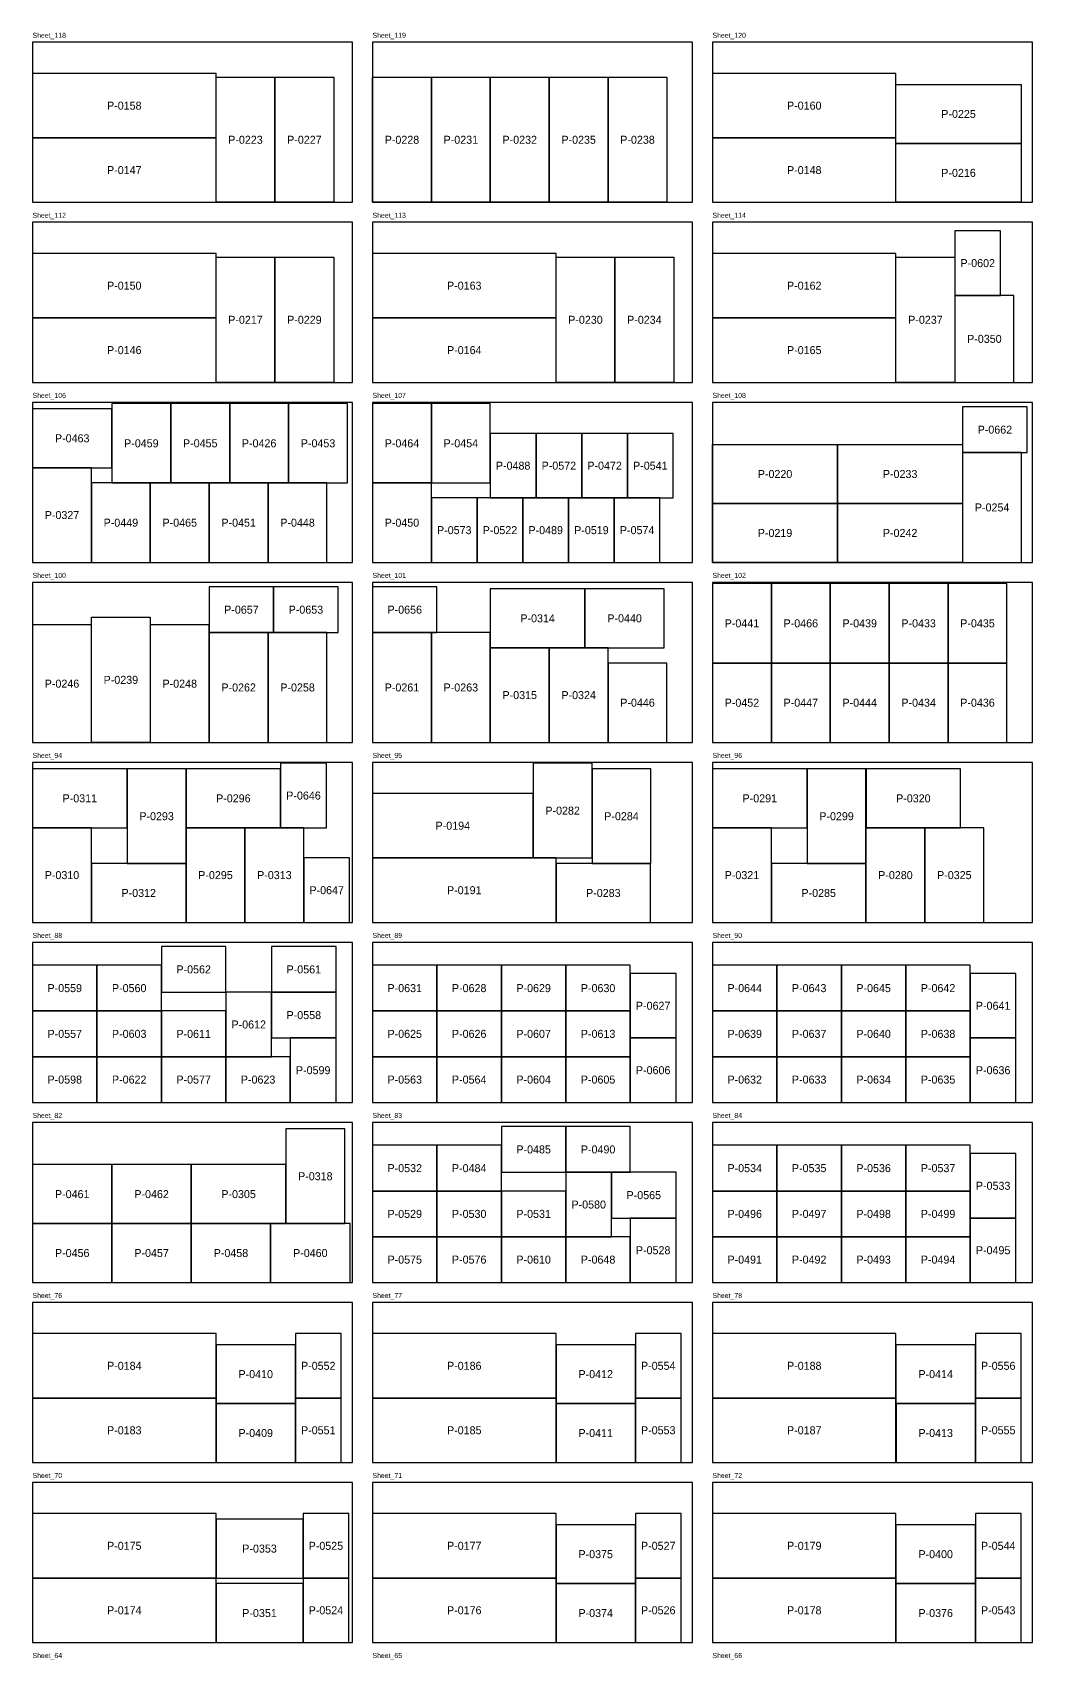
# Model space of a CAD drawing. Header units: millimetres. Extents: x 0 to 20200, y 0 to 37698.
# Drawn here: x 10200 to 20200, y 19631 to 35898 of the extents above; entities that cross this region are included whole.
import ezdxf
from ezdxf.enums import TextEntityAlignment as Align

# ---------------------------------------------------------------- set-up
doc = ezdxf.new("R2010")
doc.units = ezdxf.units.MM
doc.layers.add('NESTED_RESULT', color=7, linetype='Continuous')

msp = doc.modelspace()

# ---------------------------------------------------------------- linework, layer by layer
at = {"layer": 'NESTED_RESULT', "color": 1}
for points in [[(10200, 34200), (13400, 34200), (13400, 35800), (10200, 35800), (10200, 34200)], [(13600, 34200), (16800, 34200), (16800, 35800), (13600, 35800), (13600, 34200)], [(17000, 34200), (20200, 34200), (20200, 35800), (17000, 35800), (17000, 34200)], [(10200, 32400), (13400, 32400), (13400, 34000), (10200, 34000), (10200, 32400)], [(13600, 32400), (16800, 32400), (16800, 34000), (13600, 34000), (13600, 32400)], [(17000, 32400), (20200, 32400), (20200, 34000), (17000, 34000), (17000, 32400)], [(10200, 30600), (13400, 30600), (13400, 32200), (10200, 32200), (10200, 30600)], [(13600, 30600), (16800, 30600), (16800, 32200), (13600, 32200), (13600, 30600)], [(17000, 30600), (20200, 30600), (20200, 32200), (17000, 32200), (17000, 30600)], [(10200, 28800), (13400, 28800), (13400, 30400), (10200, 30400), (10200, 28800)], [(13600, 28800), (16800, 28800), (16800, 30400), (13600, 30400), (13600, 28800)], [(17000, 28800), (20200, 28800), (20200, 30400), (17000, 30400), (17000, 28800)], [(10200, 27000), (13400, 27000), (13400, 28600), (10200, 28600), (10200, 27000)], [(13600, 27000), (16800, 27000), (16800, 28600), (13600, 28600), (13600, 27000)], [(17000, 27000), (20200, 27000), (20200, 28600), (17000, 28600), (17000, 27000)], [(10200, 25200), (13400, 25200), (13400, 26800), (10200, 26800), (10200, 25200)], [(13600, 25200), (16800, 25200), (16800, 26800), (13600, 26800), (13600, 25200)], [(17000, 25200), (20200, 25200), (20200, 26800), (17000, 26800), (17000, 25200)], [(10200, 23400), (13400, 23400), (13400, 25000), (10200, 25000), (10200, 23400)], [(13600, 23400), (16800, 23400), (16800, 25000), (13600, 25000), (13600, 23400)], [(17000, 23400), (20200, 23400), (20200, 25000), (17000, 25000), (17000, 23400)], [(10200, 21600), (13400, 21600), (13400, 23200), (10200, 23200), (10200, 21600)], [(13600, 21600), (16800, 21600), (16800, 23200), (13600, 23200), (13600, 21600)], [(17000, 21600), (20200, 21600), (20200, 23200), (17000, 23200), (17000, 21600)], [(10200, 19800), (13400, 19800), (13400, 21400), (10200, 21400), (10200, 19800)], [(13600, 19800), (16800, 19800), (16800, 21400), (13600, 21400), (13600, 19800)], [(17000, 19800), (20200, 19800), (20200, 21400), (17000, 21400), (17000, 19800)]]:
    msp.add_lwpolyline(points, dxfattribs=at)
at = {"layer": 'NESTED_RESULT'}
for points in [[(10200, 34844.525), (12035.15, 34844.525), (12035.15, 35489.05), (10200, 35489.05), (10200, 34844.525)], [(17000, 34844.525), (18835.15, 34844.525), (18835.15, 35489.05), (17000, 35489.05), (17000, 34844.525)], [(12035.15, 34200), (12035.15, 35450.95), (12624.1125, 35450.95), (12624.1125, 34200), (12035.15, 34200)], [(12624.1125, 34200), (12624.1125, 35450.95), (13213.075, 35450.95), (13213.075, 34200), (12624.1125, 34200)], [(13600, 34200), (13600, 35450.95), (14188.9625, 35450.95), (14188.9625, 34200), (13600, 34200)], [(14188.9625, 34200), (14188.9625, 35450.95), (14777.925, 35450.95), (14777.925, 34200), (14188.9625, 34200)], [(14777.925, 34200), (14777.925, 35450.95), (15366.8875, 35450.95), (15366.8875, 34200), (14777.925, 34200)], [(15366.8875, 34200), (15366.8875, 35450.95), (15955.85, 35450.95), (15955.85, 34200), (15366.8875, 34200)], [(15955.85, 34200), (15955.85, 35450.95), (16544.8125, 35450.95), (16544.8125, 34200), (15955.85, 34200)], [(18835.15, 35377.925), (20086.1, 35377.925), (20086.1, 34788.9625), (18835.15, 34788.9625), (18835.15, 35377.925)], [(10200, 34200), (12035.15, 34200), (12035.15, 34844.525), (10200, 34844.525), (10200, 34200)], [(17000, 34200), (18835.15, 34200), (18835.15, 34844.525), (17000, 34844.525), (17000, 34200)], [(18835.15, 34788.9625), (20086.1, 34788.9625), (20086.1, 34200), (18835.15, 34200), (18835.15, 34788.9625)], [(19424.1125, 33269.95), (19881.3125, 33269.95), (19881.3125, 33914.475), (19424.1125, 33914.475), (19424.1125, 33269.95)], [(10200, 33044.525), (12035.15, 33044.525), (12035.15, 33689.05), (10200, 33689.05), (10200, 33044.525)], [(15435.15, 33689.05), (13600, 33689.05), (13600, 33044.525), (15435.15, 33044.525), (15435.15, 33689.05)], [(17000, 33044.525), (18835.15, 33044.525), (18835.15, 33689.05), (17000, 33689.05), (17000, 33044.525)], [(12035.15, 32400), (12035.15, 33650.95), (12624.1125, 33650.95), (12624.1125, 32400), (12035.15, 32400)], [(12624.1125, 32400), (12624.1125, 33650.95), (13213.075, 33650.95), (13213.075, 32400), (12624.1125, 32400)], [(15435.15, 32400), (15435.15, 33650.95), (16024.1125, 33650.95), (16024.1125, 32400), (15435.15, 32400)], [(16024.1125, 32400), (16024.1125, 33650.95), (16613.075, 33650.95), (16613.075, 32400), (16024.1125, 32400)], [(18835.15, 32400), (18835.15, 33650.95), (19424.1125, 33650.95), (19424.1125, 32400), (18835.15, 32400)], [(20013.5, 32400), (20013.5, 33269.95), (19424.5375, 33269.95), (19424.5375, 32400), (20013.5, 32400)], [(10200, 32400), (12035.15, 32400), (12035.15, 33044.525), (10200, 33044.525), (10200, 32400)], [(13600, 32400), (15435.15, 32400), (15435.15, 33044.525), (13600, 33044.525), (13600, 32400)], [(17000, 32400), (18835.15, 32400), (18835.15, 33044.525), (17000, 33044.525), (17000, 32400)], [(10200, 31546.15), (10993.75, 31546.15), (10993.75, 32135.1125), (10200, 32135.1125), (10200, 31546.15)], [(11582.7125, 31393.75), (11582.7125, 32187.5), (10993.75, 32187.5), (10993.75, 31393.75), (11582.7125, 31393.75)], [(12171.675, 31393.75), (12171.675, 32187.5), (11582.7125, 32187.5), (11582.7125, 31393.75), (12171.675, 31393.75)], [(12760.6375, 31393.75), (12760.6375, 32187.5), (12171.675, 32187.5), (12171.675, 31393.75), (12760.6375, 31393.75)], [(13349.6, 31393.75), (13349.6, 32187.5), (12760.6375, 32187.5), (12760.6375, 31393.75), (13349.6, 31393.75)], [(14188.9625, 31393.75), (14188.9625, 32187.5), (13600, 32187.5), (13600, 31393.75), (14188.9625, 31393.75)], [(14777.925, 31393.75), (14777.925, 32187.5), (14188.9625, 32187.5), (14188.9625, 31393.75), (14777.925, 31393.75)], [(20146.425, 31698.55), (20146.425, 32155.75), (19501.9, 32155.75), (19501.9, 31698.55), (20146.425, 31698.55)], [(15235.125, 31889.05), (14777.925, 31889.05), (14777.925, 31244.525), (15235.125, 31244.525), (15235.125, 31889.05)], [(15235.125, 31244.525), (15692.325, 31244.525), (15692.325, 31889.05), (15235.125, 31889.05), (15235.125, 31244.525)], [(15692.325, 31244.525), (16149.525, 31244.525), (16149.525, 31889.05), (15692.325, 31889.05), (15692.325, 31244.525)], [(16149.525, 31244.525), (16606.725, 31244.525), (16606.725, 31889.05), (16149.525, 31889.05), (16149.525, 31244.525)], [(17000, 31777.925), (18250.95, 31777.925), (18250.95, 31188.9625), (17000, 31188.9625), (17000, 31777.925)], [(18250.95, 31777.925), (19501.9, 31777.925), (19501.9, 31188.9625), (18250.95, 31188.9625), (18250.95, 31777.925)], [(20090.8625, 30600), (20090.8625, 31698.55), (19501.9, 31698.55), (19501.9, 30600), (20090.8625, 30600)], [(10788.9625, 30600), (10788.9625, 31546.15), (10200, 31546.15), (10200, 30600), (10788.9625, 30600)], [(11377.925, 30600), (11377.925, 31393.75), (10788.9625, 31393.75), (10788.9625, 30600), (11377.925, 30600)], [(11966.8875, 30600), (11966.8875, 31393.75), (11377.925, 31393.75), (11377.925, 30600), (11966.8875, 30600)], [(12555.85, 30600), (12555.85, 31393.75), (11966.8875, 31393.75), (11966.8875, 30600), (12555.85, 30600)], [(13144.8125, 30600), (13144.8125, 31393.75), (12555.85, 31393.75), (12555.85, 30600), (13144.8125, 30600)], [(14188.9625, 30600), (14188.9625, 31393.75), (13600, 31393.75), (13600, 30600), (14188.9625, 30600)], [(14188.9625, 30600), (14646.1625, 30600), (14646.1625, 31244.525), (14188.9625, 31244.525), (14188.9625, 30600)], [(14646.1625, 30600), (15103.3625, 30600), (15103.3625, 31244.525), (14646.1625, 31244.525), (14646.1625, 30600)], [(15103.3625, 30600), (15560.5625, 30600), (15560.5625, 31244.525), (15103.3625, 31244.525), (15103.3625, 30600)], [(15560.5625, 30600), (16017.7625, 30600), (16017.7625, 31244.525), (15560.5625, 31244.525), (15560.5625, 30600)], [(16017.7625, 30600), (16474.9625, 30600), (16474.9625, 31244.525), (16017.7625, 31244.525), (16017.7625, 30600)], [(17000, 31188.9625), (18250.95, 31188.9625), (18250.95, 30600), (17000, 30600), (17000, 31188.9625)], [(18250.95, 31188.9625), (19501.9, 31188.9625), (19501.9, 30600), (18250.95, 30600), (18250.95, 31188.9625)], [(12611.4125, 29898.55), (12611.4125, 30355.75), (11966.8875, 30355.75), (11966.8875, 29898.55), (12611.4125, 29898.55)], [(13255.9375, 29898.55), (13255.9375, 30355.75), (12611.4125, 30355.75), (12611.4125, 29898.55), (13255.9375, 29898.55)], [(14244.525, 29898.55), (14244.525, 30355.75), (13600, 30355.75), (13600, 29898.55), (14244.525, 29898.55)], [(14777.925, 29746.15), (15724.075, 29746.15), (15724.075, 30335.1125), (14777.925, 30335.1125), (14777.925, 29746.15)], [(15724.075, 29746.15), (16517.825, 29746.15), (16517.825, 30335.1125), (15724.075, 30335.1125), (15724.075, 29746.15)], [(17588.9625, 29593.75), (17588.9625, 30387.5), (17000, 30387.5), (17000, 29593.75), (17588.9625, 29593.75)], [(18177.925, 29593.75), (18177.925, 30387.5), (17588.9625, 30387.5), (17588.9625, 29593.75), (18177.925, 29593.75)], [(18766.8875, 29593.75), (18766.8875, 30387.5), (18177.925, 30387.5), (18177.925, 29593.75), (18766.8875, 29593.75)], [(19355.85, 29593.75), (19355.85, 30387.5), (18766.8875, 30387.5), (18766.8875, 29593.75), (19355.85, 29593.75)], [(19944.8125, 29593.75), (19944.8125, 30387.5), (19355.85, 30387.5), (19355.85, 29593.75), (19944.8125, 29593.75)], [(10788.9625, 28800), (10788.9625, 29974.75), (10200, 29974.75), (10200, 28800), (10788.9625, 28800)], [(10788.9625, 28800), (10788.9625, 30050.95), (11377.925, 30050.95), (11377.925, 28800), (10788.9625, 28800)], [(11966.8875, 28800), (11966.8875, 29974.75), (11377.925, 29974.75), (11377.925, 28800), (11966.8875, 28800)], [(12555.85, 28800), (12555.85, 29898.55), (11966.8875, 29898.55), (11966.8875, 28800), (12555.85, 28800)], [(13144.8125, 28800), (13144.8125, 29898.55), (12555.85, 29898.55), (12555.85, 28800), (13144.8125, 28800)], [(14188.9625, 28800), (14188.9625, 29898.55), (13600, 29898.55), (13600, 28800), (14188.9625, 28800)], [(14777.925, 28800), (14777.925, 29898.55), (14188.9625, 29898.55), (14188.9625, 28800), (14777.925, 28800)], [(15366.8875, 28800), (15366.8875, 29746.15), (14777.925, 29746.15), (14777.925, 28800), (15366.8875, 28800)], [(15955.85, 28800), (15955.85, 29746.15), (15366.8875, 29746.15), (15366.8875, 28800), (15955.85, 28800)], [(16544.8125, 28800), (16544.8125, 29593.75), (15955.85, 29593.75), (15955.85, 28800), (16544.8125, 28800)], [(17588.9625, 28800), (17588.9625, 29593.75), (17000, 29593.75), (17000, 28800), (17588.9625, 28800)], [(18177.925, 28800), (18177.925, 29593.75), (17588.9625, 29593.75), (17588.9625, 28800), (18177.925, 28800)], [(18766.8875, 28800), (18766.8875, 29593.75), (18177.925, 29593.75), (18177.925, 28800), (18766.8875, 28800)], [(19355.85, 28800), (19355.85, 29593.75), (18766.8875, 29593.75), (18766.8875, 28800), (19355.85, 28800)], [(19944.8125, 28800), (19944.8125, 29593.75), (19355.85, 29593.75), (19355.85, 28800), (19944.8125, 28800)], [(10200, 27946.15), (11146.15, 27946.15), (11146.15, 28535.1125), (10200, 28535.1125), (10200, 27946.15)], [(11735.1125, 27588.9625), (11735.1125, 28535.1125), (11146.15, 28535.1125), (11146.15, 27588.9625), (11735.1125, 27588.9625)], [(12681.2625, 28535.1125), (11735.1125, 28535.1125), (11735.1125, 27946.15), (12681.2625, 27946.15), (12681.2625, 28535.1125)], [(12681.2625, 27946.15), (13138.4625, 27946.15), (13138.4625, 28590.675), (12681.2625, 28590.675), (12681.2625, 27946.15)], [(15795.5125, 27644.525), (15795.5125, 28590.675), (15206.55, 28590.675), (15206.55, 27644.525), (15795.5125, 27644.525)], [(16384.475, 27588.9625), (16384.475, 28535.1125), (15795.5125, 28535.1125), (15795.5125, 27588.9625), (16384.475, 27588.9625)], [(17000, 27946.15), (17946.15, 27946.15), (17946.15, 28535.1125), (17000, 28535.1125), (17000, 27946.15)], [(18535.1125, 27588.9625), (18535.1125, 28535.1125), (17946.15, 28535.1125), (17946.15, 27588.9625), (18535.1125, 27588.9625)], [(18535.575, 27946.15), (19481.725, 27946.15), (19481.725, 28535.1125), (18535.575, 28535.1125), (18535.575, 27946.15)], [(13600, 27644.525), (15206.55, 27644.525), (15206.55, 28289.05), (13600, 28289.05), (13600, 27644.525)], [(10788.9625, 27000), (10788.9625, 27946.15), (10200, 27946.15), (10200, 27000), (10788.9625, 27000)], [(12324.075, 27000), (12324.075, 27946.15), (11735.1125, 27946.15), (11735.1125, 27000), (12324.075, 27000)], [(12913.0375, 27000), (12913.0375, 27946.15), (12324.075, 27946.15), (12324.075, 27000), (12913.0375, 27000)], [(17588.9625, 27000), (17588.9625, 27946.15), (17000, 27946.15), (17000, 27000), (17588.9625, 27000)], [(19124.075, 27000), (19124.075, 27946.15), (18535.1125, 27946.15), (18535.1125, 27000), (19124.075, 27000)], [(19713.0375, 27000), (19713.0375, 27946.15), (19124.075, 27946.15), (19124.075, 27000), (19713.0375, 27000)], [(10788.9625, 27000), (11735.1125, 27000), (11735.1125, 27588.9625), (10788.9625, 27588.9625), (10788.9625, 27000)], [(12913.0375, 27000), (13370.2375, 27000), (13370.2375, 27644.525), (12913.0375, 27644.525), (12913.0375, 27000)], [(13600, 27000), (15435.15, 27000), (15435.15, 27644.525), (13600, 27644.525), (13600, 27000)], [(15435.15, 27000), (16381.3, 27000), (16381.3, 27588.9625), (15435.15, 27588.9625), (15435.15, 27000)], [(17588.9625, 27000), (18535.1125, 27000), (18535.1125, 27588.9625), (17588.9625, 27588.9625), (17588.9625, 27000)], [(12133.575, 26301.725), (12133.575, 26758.925), (11489.05, 26758.925), (11489.05, 26301.725), (12133.575, 26301.725)], [(13235.3, 26301.725), (13235.3, 26758.925), (12590.775, 26758.925), (12590.775, 26301.725), (13235.3, 26301.725)], [(10844.525, 26114.4), (10844.525, 26571.6), (10200, 26571.6), (10200, 26114.4), (10844.525, 26114.4)], [(11489.05, 26114.4), (11489.05, 26571.6), (10844.525, 26571.6), (10844.525, 26114.4), (11489.05, 26114.4)], [(14244.525, 26114.4), (14244.525, 26571.6), (13600, 26571.6), (13600, 26114.4), (14244.525, 26114.4)], [(14889.05, 26114.4), (14889.05, 26571.6), (14244.525, 26571.6), (14244.525, 26114.4), (14889.05, 26114.4)], [(15533.575, 26114.4), (15533.575, 26571.6), (14889.05, 26571.6), (14889.05, 26114.4), (15533.575, 26114.4)], [(16178.1, 26114.4), (16178.1, 26571.6), (15533.575, 26571.6), (15533.575, 26114.4), (16178.1, 26114.4)], [(17644.525, 26114.4), (17644.525, 26571.6), (17000, 26571.6), (17000, 26114.4), (17644.525, 26114.4)], [(18289.05, 26114.4), (18289.05, 26571.6), (17644.525, 26571.6), (17644.525, 26114.4), (18289.05, 26114.4)], [(18933.575, 26114.4), (18933.575, 26571.6), (18289.05, 26571.6), (18289.05, 26114.4), (18933.575, 26114.4)], [(18933.575, 26571.6), (18933.575, 26114.4), (19578.1, 26114.4), (19578.1, 26571.6), (18933.575, 26571.6)], [(16178.1, 25844.525), (16635.3, 25844.525), (16635.3, 26489.05), (16178.1, 26489.05), (16178.1, 25844.525)], [(19578.1, 25844.525), (20035.3, 25844.525), (20035.3, 26489.05), (19578.1, 26489.05), (19578.1, 25844.525)], [(12133.575, 25657.2), (12590.775, 25657.2), (12590.775, 26301.725), (12133.575, 26301.725), (12133.575, 25657.2)], [(13235.3, 25844.525), (13235.3, 26301.725), (12590.775, 26301.725), (12590.775, 25844.525), (13235.3, 25844.525)], [(10844.525, 25657.2), (10844.525, 26114.4), (10200, 26114.4), (10200, 25657.2), (10844.525, 25657.2)], [(11489.05, 25657.2), (11489.05, 26114.4), (10844.525, 26114.4), (10844.525, 25657.2), (11489.05, 25657.2)], [(12133.575, 25657.2), (12133.575, 26114.4), (11489.05, 26114.4), (11489.05, 25657.2), (12133.575, 25657.2)], [(14244.525, 25657.2), (14244.525, 26114.4), (13600, 26114.4), (13600, 25657.2), (14244.525, 25657.2)], [(14889.05, 25657.2), (14889.05, 26114.4), (14244.525, 26114.4), (14244.525, 25657.2), (14889.05, 25657.2)], [(14889.05, 26114.4), (14889.05, 25657.2), (15533.575, 25657.2), (15533.575, 26114.4), (14889.05, 26114.4)], [(16178.1, 25657.2), (16178.1, 26114.4), (15533.575, 26114.4), (15533.575, 25657.2), (16178.1, 25657.2)], [(17644.525, 25657.2), (17644.525, 26114.4), (17000, 26114.4), (17000, 25657.2), (17644.525, 25657.2)], [(18289.05, 25657.2), (18289.05, 26114.4), (17644.525, 26114.4), (17644.525, 25657.2), (18289.05, 25657.2)], [(18933.575, 25657.2), (18933.575, 26114.4), (18289.05, 26114.4), (18289.05, 25657.2), (18933.575, 25657.2)], [(19578.1, 25657.2), (19578.1, 26114.4), (18933.575, 26114.4), (18933.575, 25657.2), (19578.1, 25657.2)], [(12778.1, 25200), (13235.3, 25200), (13235.3, 25844.525), (12778.1, 25844.525), (12778.1, 25200)], [(16178.1, 25200), (16635.3, 25200), (16635.3, 25844.525), (16178.1, 25844.525), (16178.1, 25200)], [(19578.1, 25200), (20035.3, 25200), (20035.3, 25844.525), (19578.1, 25844.525), (19578.1, 25200)], [(10844.525, 25200), (10844.525, 25657.2), (10200, 25657.2), (10200, 25200), (10844.525, 25200)], [(11489.05, 25200), (11489.05, 25657.2), (10844.525, 25657.2), (10844.525, 25200), (11489.05, 25200)], [(12133.575, 25200), (12133.575, 25657.2), (11489.05, 25657.2), (11489.05, 25200), (12133.575, 25200)], [(12778.1, 25200), (12778.1, 25657.2), (12133.575, 25657.2), (12133.575, 25200), (12778.1, 25200)], [(14244.525, 25200), (14244.525, 25657.2), (13600, 25657.2), (13600, 25200), (14244.525, 25200)], [(14889.05, 25200), (14889.05, 25657.2), (14244.525, 25657.2), (14244.525, 25200), (14889.05, 25200)], [(15533.575, 25200), (15533.575, 25657.2), (14889.05, 25657.2), (14889.05, 25200), (15533.575, 25200)], [(16178.1, 25200), (16178.1, 25657.2), (15533.575, 25657.2), (15533.575, 25200), (16178.1, 25200)], [(17644.525, 25200), (17644.525, 25657.2), (17000, 25657.2), (17000, 25200), (17644.525, 25200)], [(18289.05, 25200), (18289.05, 25657.2), (17644.525, 25657.2), (17644.525, 25200), (18289.05, 25200)], [(18933.575, 25200), (18933.575, 25657.2), (18289.05, 25657.2), (18289.05, 25200), (18933.575, 25200)], [(19578.1, 25200), (19578.1, 25657.2), (18933.575, 25657.2), (18933.575, 25200), (19578.1, 25200)], [(13322.6125, 23988.9625), (13322.6125, 24935.1125), (12733.65, 24935.1125), (12733.65, 23988.9625), (13322.6125, 23988.9625)], [(15533.575, 24501.725), (15533.575, 24958.925), (14889.05, 24958.925), (14889.05, 24501.725), (15533.575, 24501.725)], [(16178.3, 24501.725), (16178.3, 24958.925), (15533.775, 24958.925), (15533.775, 24501.725), (16178.3, 24501.725)], [(14244.525, 24314.4), (14244.525, 24771.6), (13600, 24771.6), (13600, 24314.4), (14244.525, 24314.4)], [(14889.05, 24314.4), (14889.05, 24771.6), (14244.525, 24771.6), (14244.525, 24314.4), (14889.05, 24314.4)], [(17644.525, 24314.4), (17644.525, 24771.6), (17000, 24771.6), (17000, 24314.4), (17644.525, 24314.4)], [(18289.05, 24314.4), (18289.05, 24771.6), (17644.525, 24771.6), (17644.525, 24314.4), (18289.05, 24314.4)], [(18933.575, 24314.4), (18933.575, 24771.6), (18289.05, 24771.6), (18289.05, 24314.4), (18933.575, 24314.4)], [(19578.1, 24314.4), (19578.1, 24771.6), (18933.575, 24771.6), (18933.575, 24314.4), (19578.1, 24314.4)], [(10200, 23988.9625), (10993.75, 23988.9625), (10993.75, 24577.925), (10200, 24577.925), (10200, 23988.9625)], [(10993.75, 23988.9625), (11787.5, 23988.9625), (11787.5, 24577.925), (10993.75, 24577.925), (10993.75, 23988.9625)], [(11787.5, 23988.9625), (12733.65, 23988.9625), (12733.65, 24577.925), (11787.5, 24577.925), (11787.5, 23988.9625)], [(19578.1, 24044.525), (20035.3, 24044.525), (20035.3, 24689.05), (19578.1, 24689.05), (19578.1, 24044.525)], [(15990.775, 24501.725), (15533.575, 24501.725), (15533.575, 23857.2), (15990.775, 23857.2), (15990.775, 24501.725)], [(16635.3, 24044.525), (16635.3, 24501.725), (15990.775, 24501.725), (15990.775, 24044.525), (16635.3, 24044.525)], [(14244.525, 23857.2), (14244.525, 24314.4), (13600, 24314.4), (13600, 23857.2), (14244.525, 23857.2)], [(14889.05, 23857.2), (14889.05, 24314.4), (14244.525, 24314.4), (14244.525, 23857.2), (14889.05, 23857.2)], [(15533.575, 23857.2), (15533.575, 24314.4), (14889.05, 24314.4), (14889.05, 23857.2), (15533.575, 23857.2)], [(17644.525, 23857.2), (17644.525, 24314.4), (17000, 24314.4), (17000, 23857.2), (17644.525, 23857.2)], [(18289.05, 23857.2), (18289.05, 24314.4), (17644.525, 24314.4), (17644.525, 23857.2), (18289.05, 23857.2)], [(18933.575, 23857.2), (18933.575, 24314.4), (18289.05, 24314.4), (18289.05, 23857.2), (18933.575, 23857.2)], [(19578.1, 23857.2), (19578.1, 24314.4), (18933.575, 24314.4), (18933.575, 23857.2), (19578.1, 23857.2)], [(10200, 23400), (10993.75, 23400), (10993.75, 23988.9625), (10200, 23988.9625), (10200, 23400)], [(10993.75, 23400), (11787.5, 23400), (11787.5, 23988.9625), (10993.75, 23988.9625), (10993.75, 23400)], [(11787.5, 23400), (12581.25, 23400), (12581.25, 23988.9625), (11787.5, 23988.9625), (11787.5, 23400)], [(13375, 23988.9625), (12581.25, 23988.9625), (12581.25, 23400), (13375, 23400), (13375, 23988.9625)], [(16178.1, 23400), (16635.3, 23400), (16635.3, 24044.525), (16178.1, 24044.525), (16178.1, 23400)], [(19578.1, 23400), (20035.3, 23400), (20035.3, 24044.525), (19578.1, 24044.525), (19578.1, 23400)], [(14244.525, 23400), (14244.525, 23857.2), (13600, 23857.2), (13600, 23400), (14244.525, 23400)], [(14889.05, 23400), (14889.05, 23857.2), (14244.525, 23857.2), (14244.525, 23400), (14889.05, 23400)], [(15533.575, 23400), (15533.575, 23857.2), (14889.05, 23857.2), (14889.05, 23400), (15533.575, 23400)], [(16178.1, 23400), (16178.1, 23857.2), (15533.575, 23857.2), (15533.575, 23400), (16178.1, 23400)], [(17644.525, 23400), (17644.525, 23857.2), (17000, 23857.2), (17000, 23400), (17644.525, 23400)], [(18289.05, 23400), (18289.05, 23857.2), (17644.525, 23857.2), (17644.525, 23400), (18289.05, 23400)], [(18933.575, 23400), (18933.575, 23857.2), (18289.05, 23857.2), (18289.05, 23400), (18933.575, 23400)], [(19578.1, 23400), (19578.1, 23857.2), (18933.575, 23857.2), (18933.575, 23400), (19578.1, 23400)], [(10200, 22244.525), (12035.15, 22244.525), (12035.15, 22889.05), (10200, 22889.05), (10200, 22244.525)], [(12035.15, 22188.9625), (12828.9, 22188.9625), (12828.9, 22777.925), (12035.15, 22777.925), (12035.15, 22188.9625)], [(12828.9, 22244.525), (13286.1, 22244.525), (13286.1, 22889.05), (12828.9, 22889.05), (12828.9, 22244.525)], [(13600, 22244.525), (15435.15, 22244.525), (15435.15, 22889.05), (13600, 22889.05), (13600, 22244.525)], [(15435.15, 22188.9625), (16228.9, 22188.9625), (16228.9, 22777.925), (15435.15, 22777.925), (15435.15, 22188.9625)], [(16228.9, 22244.525), (16686.1, 22244.525), (16686.1, 22889.05), (16228.9, 22889.05), (16228.9, 22244.525)], [(17000, 22244.525), (18835.15, 22244.525), (18835.15, 22889.05), (17000, 22889.05), (17000, 22244.525)], [(18835.15, 22188.9625), (19628.9, 22188.9625), (19628.9, 22777.925), (18835.15, 22777.925), (18835.15, 22188.9625)], [(19628.9, 22244.525), (20086.1, 22244.525), (20086.1, 22889.05), (19628.9, 22889.05), (19628.9, 22244.525)], [(10200, 21600), (12035.15, 21600), (12035.15, 22244.525), (10200, 22244.525), (10200, 21600)], [(12035.15, 21600), (12828.9, 21600), (12828.9, 22188.9625), (12035.15, 22188.9625), (12035.15, 21600)], [(12828.9, 21600), (13286.1, 21600), (13286.1, 22244.525), (12828.9, 22244.525), (12828.9, 21600)], [(13600, 21600), (15435.15, 21600), (15435.15, 22244.525), (13600, 22244.525), (13600, 21600)], [(15435.15, 21600), (16228.9, 21600), (16228.9, 22188.9625), (15435.15, 22188.9625), (15435.15, 21600)], [(16228.9, 21600), (16686.1, 21600), (16686.1, 22244.525), (16228.9, 22244.525), (16228.9, 21600)], [(17000, 21600), (18835.15, 21600), (18835.15, 22244.525), (17000, 22244.525), (17000, 21600)], [(18835.25, 21600), (19629, 21600), (19629, 22188.9625), (18835.25, 22188.9625), (18835.25, 21600)], [(19629, 21600), (20086.2, 21600), (20086.2, 22244.525), (19629, 22244.525), (19629, 21600)], [(10200, 20444.525), (12035.15, 20444.525), (12035.15, 21089.05), (10200, 21089.05), (10200, 20444.525)], [(12035.15, 20444.525), (12905.1, 20444.525), (12905.1, 21033.4875), (12035.15, 21033.4875), (12035.15, 20444.525)], [(12905.1, 20444.525), (13362.3, 20444.525), (13362.3, 21089.05), (12905.1, 21089.05), (12905.1, 20444.525)], [(13600, 20444.975), (15435.15, 20444.975), (15435.15, 21089.5), (13600, 21089.5), (13600, 20444.975)], [(16228.9, 20444.525), (16686.1, 20444.525), (16686.1, 21089.05), (16228.9, 21089.05), (16228.9, 20444.525)], [(17000, 20444.975), (18835.15, 20444.975), (18835.15, 21089.5), (17000, 21089.5), (17000, 20444.975)], [(19628.9, 20444.525), (20086.1, 20444.525), (20086.1, 21089.05), (19628.9, 21089.05), (19628.9, 20444.525)], [(15435.15, 20388.9625), (16228.9, 20388.9625), (16228.9, 20977.925), (15435.15, 20977.925), (15435.15, 20388.9625)], [(18835.15, 20388.9625), (19628.9, 20388.9625), (19628.9, 20977.925), (18835.15, 20977.925), (18835.15, 20388.9625)], [(10200, 19800), (12035.15, 19800), (12035.15, 20444.525), (10200, 20444.525), (10200, 19800)], [(12035.15, 19800), (12905.1, 19800), (12905.1, 20388.9625), (12035.15, 20388.9625), (12035.15, 19800)], [(12905.1, 19800), (13362.3, 19800), (13362.3, 20444.525), (12905.1, 20444.525), (12905.1, 19800)], [(13600, 19800), (15435.15, 19800), (15435.15, 20444.525), (13600, 20444.525), (13600, 19800)], [(15435.15, 19800), (16228.9, 19800), (16228.9, 20388.9625), (15435.15, 20388.9625), (15435.15, 19800)], [(16228.9, 19800), (16686.1, 19800), (16686.1, 20444.525), (16228.9, 20444.525), (16228.9, 19800)], [(17000, 19800), (18835.15, 19800), (18835.15, 20444.525), (17000, 20444.525), (17000, 19800)], [(18835.15, 19800), (19628.9, 19800), (19628.9, 20388.9625), (18835.15, 20388.9625), (18835.15, 19800)], [(19628.9, 19800), (20086.1, 19800), (20086.1, 20444.525), (19628.9, 20444.525), (19628.9, 19800)]]:
    msp.add_lwpolyline(points, dxfattribs=at)

# ---------------------------------------------------------------- texts
at = {"layer": 'NESTED_RESULT', "color": 1}
for s, p in [('Sheet_118', (10200, 35830)), ('Sheet_119', (13600, 35830)), ('Sheet_120', (17000, 35830)), ('Sheet_112', (10200, 34030)), ('Sheet_113', (13600, 34030)), ('Sheet_114', (17000, 34030)), ('Sheet_106', (10200, 32230)), ('Sheet_107', (13600, 32230)), ('Sheet_108', (17000, 32230)), ('Sheet_100', (10200, 30430)), ('Sheet_101', (13600, 30430)), ('Sheet_102', (17000, 30430)), ('Sheet_94', (10200, 28630)), ('Sheet_95', (13600, 28630)), ('Sheet_96', (17000, 28630)), ('Sheet_88', (10200, 26830)), ('Sheet_89', (13600, 26830)), ('Sheet_90', (17000, 26830)), ('Sheet_82', (10200, 25030)), ('Sheet_83', (13600, 25030)), ('Sheet_84', (17000, 25030)), ('Sheet_76', (10200, 23230)), ('Sheet_77', (13600, 23230)), ('Sheet_78', (17000, 23230)), ('Sheet_70', (10200, 21430)), ('Sheet_71', (13600, 21430)), ('Sheet_72', (17000, 21430)), ('Sheet_64', (10200, 19630)), ('Sheet_65', (13600, 19630)), ('Sheet_66', (17000, 19630))]:
    msp.add_text(s, height=50, dxfattribs=at).set_placement(p, align=Align.BOTTOM_LEFT)
at = {"layer": 'NESTED_RESULT'}
for s, p in [('P-0158', (11117.575, 35166.7875)), ('P-0160', (17917.575, 35166.7875)), ('P-0225', (19460.625, 35083.44375)), ('P-0223', (12329.63125, 34825.475)), ('P-0227', (12918.59375, 34825.475)), ('P-0228', (13894.48125, 34825.475)), ('P-0231', (14483.44375, 34825.475)), ('P-0232', (15072.40625, 34825.475)), ('P-0235', (15661.36875, 34825.475)), ('P-0238', (16250.33125, 34825.475)), ('P-0147', (11117.575, 34522.2625)), ('P-0148', (17917.575, 34522.2625)), ('P-0216', (19460.625, 34494.48125)), ('P-0602', (19652.7125, 33592.2125)), ('P-0150', (11117.575, 33366.7875)), ('P-0163', (14517.575, 33366.7875)), ('P-0162', (17917.575, 33366.7875)), ('P-0217', (12329.63125, 33025.475)), ('P-0229', (12918.59375, 33025.475)), ('P-0230', (15729.63125, 33025.475)), ('P-0234', (16318.59375, 33025.475)), ('P-0237', (19129.63125, 33025.475)), ('P-0350', (19719.01875, 32834.975)), ('P-0146', (11117.575, 32722.2625)), ('P-0164', (14517.575, 32722.2625)), ('P-0165', (17917.575, 32722.2625)), ('P-0662', (19824.1625, 31927.15)), ('P-0463', (10596.875, 31840.63125)), ('P-0459', (11288.23125, 31790.625)), ('P-0455', (11877.19375, 31790.625)), ('P-0426', (12466.15625, 31790.625)), ('P-0453', (13055.11875, 31790.625)), ('P-0464', (13894.48125, 31790.625)), ('P-0454', (14483.44375, 31790.625)), ('P-0488', (15006.525, 31566.7875)), ('P-0572', (15463.725, 31566.7875)), ('P-0472', (15920.925, 31566.7875)), ('P-0541', (16378.125, 31566.7875)), ('P-0220', (17625.475, 31483.44375)), ('P-0233', (18876.425, 31483.44375)), ('P-0327', (10494.48125, 31073.075)), ('P-0254', (19796.38125, 31149.275)), ('P-0449', (11083.44375, 30996.875)), ('P-0465', (11672.40625, 30996.875)), ('P-0451', (12261.36875, 30996.875)), ('P-0448', (12850.33125, 30996.875)), ('P-0450', (13894.48125, 30996.875)), ('P-0573', (14417.5625, 30922.2625)), ('P-0522', (14874.7625, 30922.2625)), ('P-0489', (15331.9625, 30922.2625)), ('P-0519', (15789.1625, 30922.2625)), ('P-0574', (16246.3625, 30922.2625)), ('P-0219', (17625.475, 30894.48125)), ('P-0242', (18876.425, 30894.48125)), ('P-0657', (12289.15, 30127.15)), ('P-0653', (12933.675, 30127.15)), ('P-0656', (13922.2625, 30127.15)), ('P-0314', (15251, 30040.63125)), ('P-0440', (16120.95, 30040.63125)), ('P-0441', (17294.48125, 29990.625)), ('P-0466', (17883.44375, 29990.625)), ('P-0439', (18472.40625, 29990.625)), ('P-0433', (19061.36875, 29990.625)), ('P-0435', (19650.33125, 29990.625)), ('P-0239', (11083.44375, 29425.475)), ('P-0246', (10494.48125, 29387.375)), ('P-0248', (11672.40625, 29387.375)), ('P-0262', (12261.36875, 29349.275)), ('P-0258', (12850.33125, 29349.275)), ('P-0261', (13894.48125, 29349.275)), ('P-0263', (14483.44375, 29349.275)), ('P-0315', (15072.40625, 29273.075)), ('P-0324', (15661.36875, 29273.075)), ('P-0446', (16250.33125, 29196.875)), ('P-0452', (17294.48125, 29196.875)), ('P-0447', (17883.44375, 29196.875)), ('P-0444', (18472.40625, 29196.875)), ('P-0434', (19061.36875, 29196.875)), ('P-0436', (19650.33125, 29196.875)), ('P-0646', (12909.8625, 28268.4125)), ('P-0311', (10673.075, 28240.63125)), ('P-0296', (12208.1875, 28240.63125)), ('P-0282', (15501.03125, 28117.6)), ('P-0291', (17473.075, 28240.63125)), ('P-0320', (19008.65, 28240.63125)), ('P-0293', (11440.63125, 28062.0375)), ('P-0194', (14403.275, 27966.7875)), ('P-0284', (16089.99375, 28062.0375)), ('P-0299', (18240.63125, 28062.0375)), ('P-0310', (10494.48125, 27473.075)), ('P-0295', (12029.59375, 27473.075)), ('P-0313', (12618.55625, 27473.075)), ('P-0321', (17294.48125, 27473.075)), ('P-0280', (18829.59375, 27473.075)), ('P-0325', (19418.55625, 27473.075)), ('P-0312', (11262.0375, 27294.48125)), ('P-0647', (13141.6375, 27322.2625)), ('P-0191', (14517.575, 27322.2625)), ('P-0283', (15908.225, 27294.48125)), ('P-0285', (18062.0375, 27294.48125)), ('P-0562', (11811.3125, 26530.325)), ('P-0561', (12913.0375, 26530.325)), ('P-0559', (10522.2625, 26343)), ('P-0560', (11166.7875, 26343)), ('P-0631', (13922.2625, 26343)), ('P-0628', (14566.7875, 26343)), ('P-0629', (15211.3125, 26343)), ('P-0630', (15855.8375, 26343)), ('P-0644', (17322.2625, 26343)), ('P-0643', (17966.7875, 26343)), ('P-0645', (18611.3125, 26343)), ('P-0642', (19255.8375, 26343)), ('P-0627', (16406.7, 26166.7875)), ('P-0641', (19806.7, 26166.7875)), ('P-0558', (12913.0375, 26073.125)), ('P-0557', (10522.2625, 25885.8)), ('P-0603', (11166.7875, 25885.8)), ('P-0611', (11811.3125, 25885.8)), ('P-0612', (12362.175, 25979.4625)), ('P-0625', (13922.2625, 25885.8)), ('P-0626', (14566.7875, 25885.8)), ('P-0607', (15211.3125, 25885.8)), ('P-0613', (15855.8375, 25885.8)), ('P-0639', (17322.2625, 25885.8)), ('P-0637', (17966.7875, 25885.8)), ('P-0640', (18611.3125, 25885.8)), ('P-0638', (19255.8375, 25885.8)), ('P-0599', (13006.7, 25522.2625)), ('P-0606', (16406.7, 25522.2625)), ('P-0636', (19806.7, 25522.2625)), ('P-0598', (10522.2625, 25428.6)), ('P-0622', (11166.7875, 25428.6)), ('P-0577', (11811.3125, 25428.6)), ('P-0623', (12455.8375, 25428.6)), ('P-0563', (13922.2625, 25428.6)), ('P-0564', (14566.7875, 25428.6)), ('P-0604', (15211.3125, 25428.6)), ('P-0605', (15855.8375, 25428.6)), ('P-0632', (17322.2625, 25428.6)), ('P-0633', (17966.7875, 25428.6)), ('P-0634', (18611.3125, 25428.6)), ('P-0635', (19255.8375, 25428.6)), ('P-0485', (15211.3125, 24730.325)), ('P-0490', (15856.0375, 24730.325)), ('P-0532', (13922.2625, 24543)), ('P-0484', (14566.7875, 24543)), ('P-0534', (17322.2625, 24543)), ('P-0535', (17966.7875, 24543)), ('P-0536', (18611.3125, 24543)), ('P-0537', (19255.8375, 24543)), ('P-0318', (13028.13125, 24462.0375)), ('P-0533', (19806.7, 24366.7875)), ('P-0461', (10596.875, 24283.44375)), ('P-0462', (11390.625, 24283.44375)), ('P-0305', (12260.575, 24283.44375)), ('P-0565', (16313.0375, 24273.125)), ('P-0529', (13922.2625, 24085.8)), ('P-0530', (14566.7875, 24085.8)), ('P-0531', (15211.3125, 24085.8)), ('P-0580', (15762.175, 24179.4625)), ('P-0496', (17322.2625, 24085.8)), ('P-0497', (17966.7875, 24085.8)), ('P-0498', (18611.3125, 24085.8)), ('P-0499', (19255.8375, 24085.8)), ('P-0528', (16406.7, 23722.2625)), ('P-0495', (19806.7, 23722.2625)), ('P-0456', (10596.875, 23694.48125)), ('P-0457', (11390.625, 23694.48125)), ('P-0458', (12184.375, 23694.48125)), ('P-0460', (12978.125, 23694.48125)), ('P-0575', (13922.2625, 23628.6)), ('P-0576', (14566.7875, 23628.6)), ('P-0610', (15211.3125, 23628.6)), ('P-0648', (15855.8375, 23628.6)), ('P-0491', (17322.2625, 23628.6)), ('P-0492', (17966.7875, 23628.6)), ('P-0493', (18611.3125, 23628.6)), ('P-0494', (19255.8375, 23628.6)), ('P-0184', (11117.575, 22566.7875)), ('P-0410', (12432.025, 22483.44375)), ('P-0552', (13057.5, 22566.7875)), ('P-0186', (14517.575, 22566.7875)), ('P-0412', (15832.025, 22483.44375)), ('P-0554', (16457.5, 22566.7875)), ('P-0188', (17917.575, 22566.7875)), ('P-0414', (19232.025, 22483.44375)), ('P-0556', (19857.5, 22566.7875)), ('P-0183', (11117.575, 21922.2625)), ('P-0551', (13057.5, 21922.2625)), ('P-0185', (14517.575, 21922.2625)), ('P-0553', (16457.5, 21922.2625)), ('P-0187', (17917.575, 21922.2625)), ('P-0555', (19857.6, 21922.2625)), ('P-0409', (12432.025, 21894.48125)), ('P-0411', (15832.025, 21894.48125)), ('P-0413', (19232.125, 21894.48125)), ('P-0175', (11117.575, 20766.7875)), ('P-0353', (12470.125, 20739.00625)), ('P-0525', (13133.7, 20766.7875)), ('P-0177', (14517.575, 20767.2375)), ('P-0375', (15832.025, 20683.44375)), ('P-0527', (16457.5, 20766.7875)), ('P-0179', (17917.575, 20767.2375)), ('P-0400', (19232.025, 20683.44375)), ('P-0544', (19857.5, 20766.7875)), ('P-0174', (11117.575, 20122.2625)), ('P-0351', (12470.125, 20094.48125)), ('P-0524', (13133.7, 20122.2625)), ('P-0176', (14517.575, 20122.2625)), ('P-0374', (15832.025, 20094.48125)), ('P-0526', (16457.5, 20122.2625)), ('P-0178', (17917.575, 20122.2625)), ('P-0376', (19232.025, 20094.48125)), ('P-0543', (19857.5, 20122.2625))]:
    msp.add_text(s, height=80, dxfattribs=at).set_placement(p, align=Align.MIDDLE_CENTER)

doc.saveas('drawing.dxf')
